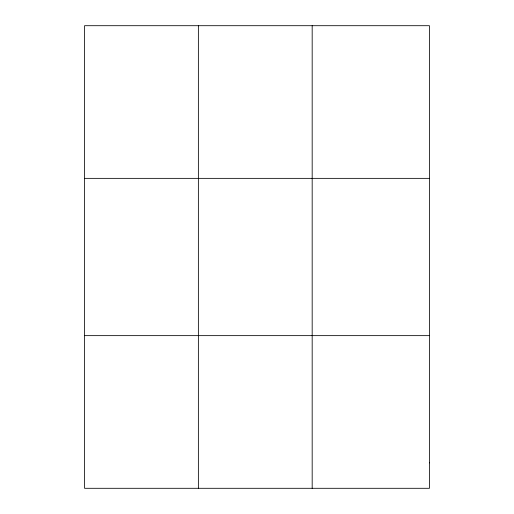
<?xml version="1.0" encoding="UTF-8"?>
<svg xmlns="http://www.w3.org/2000/svg" width="514" height="514" viewBox="0 0 514 514"><rect width="100%" height="100%" fill="white"/><g stroke="black" fill="none" stroke-linecap="round" stroke-linejoin="round"><path stroke-width="0.77" d="M198.372 488.3L198.372 25.7M312.178 488.3L312.178 25.7M84.566 178.358L429.434 178.358M84.566 335.642L429.434 335.642M429.434 462.857L429.434 488.3L84.566 488.3L84.566 25.7L429.434 25.7L429.434 462.857"/></g></svg>
